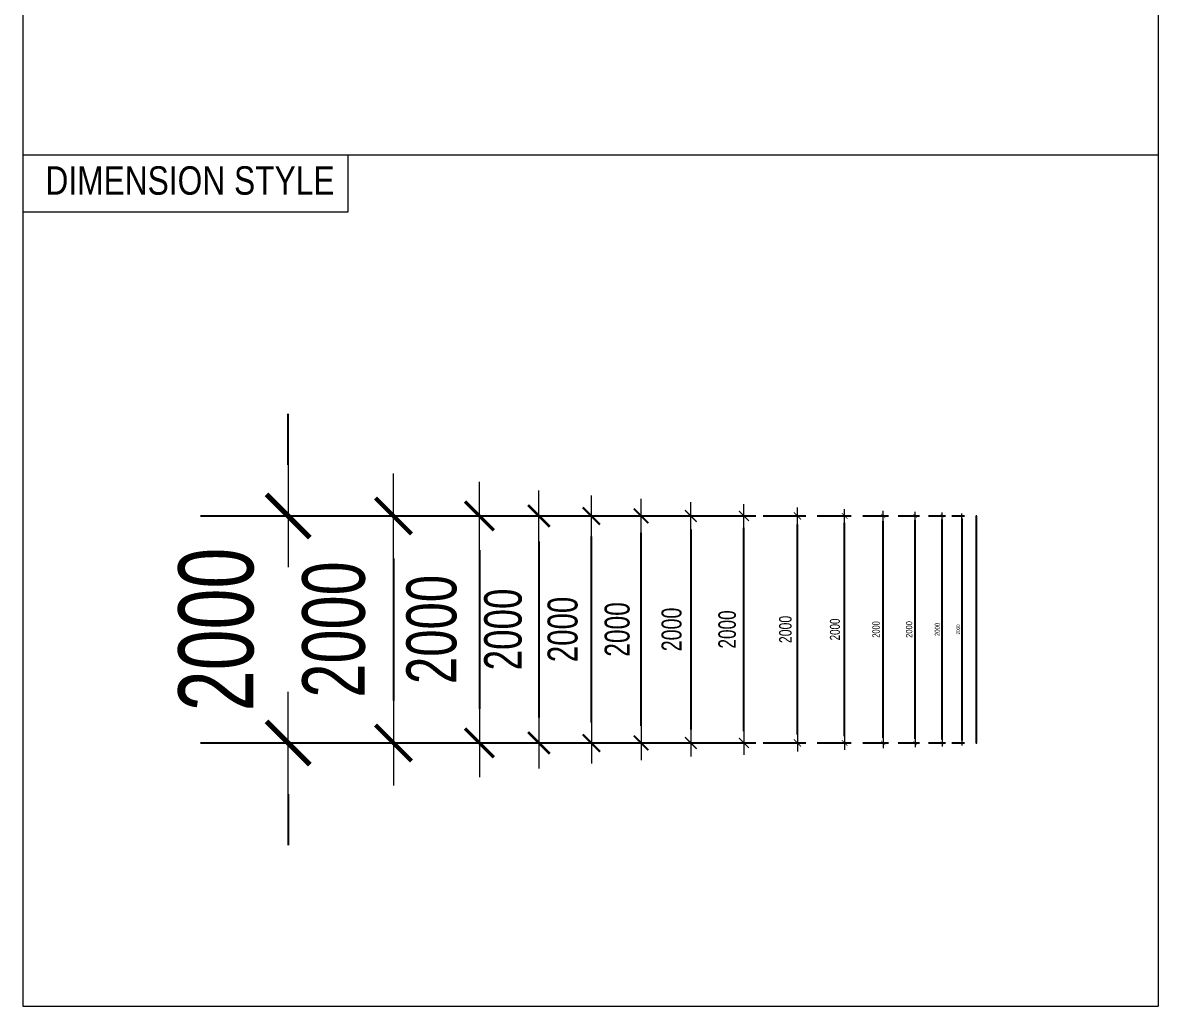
# Model space of a CAD drawing. Header units: millimetres. Extents: x -259680 to 953914, y -429648 to 90611.
# Drawn here: x -201227 to -191227, y 59673 to 68338 of the extents above; entities that cross this region are included whole.
import ezdxf
from ezdxf.enums import TextEntityAlignment as Align

# ---------------------------------------------------------------- set-up
doc = ezdxf.new("R2010")
doc.units = ezdxf.units.MM
doc.layers.get('Defpoints').update_dxf_attribs({"color": 151, "lineweight": 9})
for name, color, linetype, lineweight in [('NDC_FRAME', 7, 'Continuous', 20), ('NDC_S_DIM', 1, 'Continuous', 15), ('NDC_S_VN TEXT', 7, 'Continuous', 20)]:
    doc.layers.add(name, color=color, linetype=linetype, lineweight=lineweight)
doc.styles.add('NDC_DIM', font='', dxfattribs={"width": 0.75})
doc.styles.add('NDC_VIE TXT', font='arial.ttf', dxfattribs={"width": 0.8})
doc.styles.get('NDC_DIM').set_extended_font_data('Dotum')
doc.dimstyles.new('NDC_dim_100', dxfattribs={"dimscale": 100, "dimtxt": 2.2, "dimasz": 1.5, "dimexe": 1.5, "dimexo": 2.5, "dimgap": 1, "dimtad": 1, "dimdec": 0, "dimzin": 0, "dimdsep": 46, "dimtxsty": 'NDC_DIM', "dimblk": 'DIMMARK', "dimcen": 0.09, "dimdle": 1.2, "dimclrd": 1, "dimclre": 1, "dimclrt": 3, "dimadec": 0, "dimazin": 0, "dimtfac": 1, "dimtdec": 0, "dimtix": 1, "dimtofl": 0, "dimtmove": 0, "dimatfit": 3, "dimfxl": 6, "dimfxlon": 1, "dimtolj": 1, "dimtzin": 0, "dimarcsym": 0})
doc.dimstyles.new('NDC_dim_120', dxfattribs={"dimscale": 120, "dimtxt": 2.2, "dimasz": 1.5, "dimexe": 1.5, "dimexo": 2.5, "dimgap": 1, "dimtad": 1, "dimdec": 0, "dimzin": 0, "dimdsep": 46, "dimtxsty": 'NDC_DIM', "dimblk": 'DIMMARK', "dimcen": 0.09, "dimdle": 1.2, "dimclrd": 1, "dimclre": 1, "dimclrt": 3, "dimadec": 0, "dimazin": 0, "dimtfac": 1, "dimtdec": 0, "dimtix": 1, "dimtofl": 0, "dimtmove": 0, "dimatfit": 3, "dimfxl": 6, "dimfxlon": 1, "dimtolj": 1, "dimtzin": 0, "dimarcsym": 0})
doc.dimstyles.new('NDC_dim_15', dxfattribs={"dimscale": 15, "dimtxt": 2.2, "dimasz": 1.5, "dimexe": 1.5, "dimexo": 2.5, "dimgap": 1, "dimtad": 1, "dimdec": 0, "dimzin": 0, "dimdsep": 46, "dimtxsty": 'NDC_DIM', "dimblk": 'DIMMARK', "dimcen": 0.09, "dimdle": 1.2, "dimclrd": 1, "dimclre": 1, "dimclrt": 3, "dimadec": 0, "dimazin": 0, "dimtfac": 1, "dimtdec": 0, "dimtix": 1, "dimtofl": 0, "dimtmove": 0, "dimatfit": 3, "dimfxl": 6, "dimfxlon": 1, "dimtolj": 1, "dimtzin": 0, "dimarcsym": 0})
doc.dimstyles.new('NDC_dim_150', dxfattribs={"dimscale": 150, "dimtxt": 2.2, "dimasz": 1.5, "dimexe": 1.5, "dimexo": 2.5, "dimgap": 1, "dimtad": 1, "dimdec": 0, "dimzin": 0, "dimdsep": 46, "dimtxsty": 'NDC_DIM', "dimblk": 'DIMMARK', "dimcen": 0.09, "dimdle": 1.2, "dimclrd": 1, "dimclre": 1, "dimclrt": 3, "dimadec": 0, "dimazin": 0, "dimtfac": 1, "dimtdec": 0, "dimtix": 1, "dimtofl": 0, "dimtmove": 0, "dimatfit": 3, "dimfxl": 6, "dimfxlon": 1, "dimtolj": 1, "dimtzin": 0, "dimarcsym": 0})
doc.dimstyles.new('NDC_dim_20', dxfattribs={"dimscale": 20, "dimtxt": 2.2, "dimasz": 1.5, "dimexe": 1.5, "dimexo": 2.5, "dimgap": 1, "dimtad": 1, "dimdec": 0, "dimzin": 0, "dimdsep": 46, "dimtxsty": 'NDC_DIM', "dimblk": 'DIMMARK', "dimcen": 0.09, "dimdle": 1.2, "dimclrd": 1, "dimclre": 1, "dimclrt": 3, "dimadec": 0, "dimazin": 0, "dimtfac": 1, "dimtdec": 0, "dimtix": 1, "dimtofl": 0, "dimtmove": 0, "dimatfit": 3, "dimfxl": 6, "dimfxlon": 1, "dimtolj": 1, "dimtzin": 0, "dimarcsym": 0})
doc.dimstyles.new('NDC_dim_200', dxfattribs={"dimscale": 200, "dimtxt": 2.2, "dimasz": 1.5, "dimexe": 1.5, "dimexo": 2.5, "dimgap": 1, "dimtad": 1, "dimdec": 0, "dimzin": 0, "dimdsep": 46, "dimtxsty": 'NDC_DIM', "dimblk": 'DIMMARK', "dimcen": 0.09, "dimdle": 1.2, "dimclrd": 1, "dimclre": 1, "dimclrt": 3, "dimadec": 0, "dimazin": 0, "dimtfac": 1, "dimtdec": 0, "dimtix": 1, "dimtofl": 0, "dimtmove": 0, "dimatfit": 3, "dimfxl": 6, "dimfxlon": 1, "dimtolj": 1, "dimtzin": 0, "dimarcsym": 0})
doc.dimstyles.new('NDC_dim_25', dxfattribs={"dimscale": 25, "dimtxt": 2.2, "dimasz": 1.5, "dimexe": 1.5, "dimexo": 2.5, "dimgap": 1, "dimtad": 1, "dimdec": 0, "dimzin": 0, "dimdsep": 46, "dimtxsty": 'NDC_DIM', "dimblk": 'DIMMARK', "dimcen": 0.09, "dimdle": 1.2, "dimclrd": 1, "dimclre": 1, "dimclrt": 3, "dimadec": 0, "dimazin": 0, "dimtfac": 1, "dimtdec": 0, "dimtix": 1, "dimtofl": 0, "dimtmove": 0, "dimatfit": 3, "dimfxl": 6, "dimfxlon": 1, "dimtolj": 1, "dimtzin": 0, "dimarcsym": 0})
doc.dimstyles.new('NDC_dim_250', dxfattribs={"dimscale": 250, "dimtxt": 2.2, "dimasz": 1.5, "dimexe": 1.5, "dimexo": 2.5, "dimgap": 1, "dimtad": 1, "dimdec": 0, "dimzin": 0, "dimdsep": 46, "dimtxsty": 'NDC_DIM', "dimblk": 'DIMMARK', "dimcen": 0.09, "dimdle": 1.2, "dimclrd": 1, "dimclre": 1, "dimclrt": 3, "dimadec": 0, "dimazin": 0, "dimtfac": 1, "dimtdec": 0, "dimtix": 1, "dimtofl": 0, "dimtmove": 0, "dimatfit": 3, "dimfxl": 6, "dimfxlon": 1, "dimtolj": 1, "dimtzin": 0, "dimarcsym": 0})
doc.dimstyles.new('NDC_dim_30', dxfattribs={"dimscale": 30, "dimtxt": 2.2, "dimasz": 1.5, "dimexe": 1.5, "dimexo": 2.5, "dimgap": 1, "dimtad": 1, "dimdec": 0, "dimzin": 0, "dimdsep": 46, "dimtxsty": 'NDC_DIM', "dimblk": 'DIMMARK', "dimcen": 0.09, "dimdle": 1.2, "dimclrd": 1, "dimclre": 1, "dimclrt": 3, "dimadec": 0, "dimazin": 0, "dimtfac": 1, "dimtdec": 0, "dimtix": 1, "dimtofl": 0, "dimtmove": 0, "dimatfit": 3, "dimfxl": 6, "dimfxlon": 1, "dimtolj": 1, "dimtzin": 0, "dimarcsym": 0})
doc.dimstyles.new('NDC_dim_300', dxfattribs={"dimscale": 300, "dimtxt": 2.2, "dimasz": 1.5, "dimexe": 1.5, "dimexo": 2.5, "dimgap": 1, "dimtad": 1, "dimdec": 0, "dimzin": 0, "dimdsep": 46, "dimtxsty": 'NDC_DIM', "dimblk": 'DIMMARK', "dimcen": 0.09, "dimdle": 1.2, "dimclrd": 1, "dimclre": 1, "dimclrt": 3, "dimadec": 0, "dimazin": 0, "dimtfac": 1, "dimtdec": 0, "dimtix": 1, "dimtofl": 0, "dimtmove": 0, "dimatfit": 3, "dimfxl": 6, "dimfxlon": 1, "dimtolj": 1, "dimtzin": 0, "dimarcsym": 0})
doc.dimstyles.new('NDC_dim_40', dxfattribs={"dimscale": 40, "dimtxt": 2.2, "dimasz": 1.5, "dimexe": 1.5, "dimexo": 2.5, "dimgap": 1, "dimtad": 1, "dimdec": 0, "dimzin": 0, "dimdsep": 46, "dimtxsty": 'NDC_DIM', "dimblk": 'DIMMARK', "dimcen": 0.09, "dimdle": 1.2, "dimclrd": 1, "dimclre": 1, "dimclrt": 3, "dimadec": 0, "dimazin": 0, "dimtfac": 1, "dimtdec": 0, "dimtix": 1, "dimtofl": 0, "dimtmove": 0, "dimatfit": 3, "dimfxl": 6, "dimfxlon": 1, "dimtolj": 1, "dimtzin": 0, "dimarcsym": 0})
doc.dimstyles.new('NDC_dim_50', dxfattribs={"dimscale": 50, "dimtxt": 2.2, "dimasz": 1.5, "dimexe": 1.5, "dimexo": 2.5, "dimgap": 1, "dimtad": 1, "dimdec": 0, "dimzin": 0, "dimdsep": 46, "dimtxsty": 'NDC_DIM', "dimblk": 'DIMMARK', "dimcen": 0.09, "dimdle": 1.2, "dimclrd": 1, "dimclre": 1, "dimclrt": 3, "dimadec": 0, "dimazin": 0, "dimtfac": 1, "dimtdec": 0, "dimtix": 1, "dimtofl": 0, "dimtmove": 0, "dimatfit": 3, "dimfxl": 6, "dimfxlon": 1, "dimtolj": 1, "dimtzin": 0, "dimarcsym": 0})
doc.dimstyles.new('NDC_dim_70', dxfattribs={"dimscale": 70, "dimtxt": 2.2, "dimasz": 1.5, "dimexe": 1.5, "dimexo": 2.5, "dimgap": 1, "dimtad": 1, "dimdec": 0, "dimzin": 0, "dimdsep": 46, "dimtxsty": 'NDC_DIM', "dimblk": 'DIMMARK', "dimcen": 0.09, "dimdle": 1.2, "dimclrd": 1, "dimclre": 1, "dimclrt": 3, "dimadec": 0, "dimazin": 0, "dimtfac": 1, "dimtdec": 0, "dimtix": 1, "dimtofl": 0, "dimtmove": 0, "dimatfit": 3, "dimfxl": 6, "dimfxlon": 1, "dimtolj": 1, "dimtzin": 0, "dimarcsym": 0})
doc.dimstyles.new('NDC_dim_80', dxfattribs={"dimscale": 80, "dimtxt": 2.2, "dimasz": 1.5, "dimexe": 1.5, "dimexo": 2.5, "dimgap": 1, "dimtad": 1, "dimdec": 0, "dimzin": 0, "dimdsep": 46, "dimtxsty": 'NDC_DIM', "dimblk": 'DIMMARK', "dimcen": 0.09, "dimdle": 1.2, "dimclrd": 1, "dimclre": 1, "dimclrt": 3, "dimadec": 0, "dimazin": 0, "dimtfac": 1, "dimtdec": 0, "dimtix": 1, "dimtofl": 0, "dimtmove": 0, "dimatfit": 3, "dimfxl": 6, "dimfxlon": 1, "dimtolj": 1, "dimtzin": 0, "dimarcsym": 0})
doc.dimstyles.new('NDC_dim_iso', dxfattribs={"dimtxt": 2.2, "dimasz": 1, "dimexe": 1.5, "dimexo": 2.5, "dimgap": 1, "dimtad": 1, "dimdec": 0, "dimzin": 0, "dimdsep": 46, "dimtxsty": 'NDC_DIM', "dimblk": 'DIMMARK', "dimcen": 0.09, "dimdle": 1.2, "dimclrd": 1, "dimclre": 1, "dimclrt": 3, "dimadec": 0, "dimazin": 0, "dimtfac": 1, "dimtdec": 0, "dimtix": 1, "dimtofl": 0, "dimtmove": 0, "dimatfit": 3, "dimfxl": 6, "dimfxlon": 1, "dimtolj": 1, "dimtzin": 0, "dimarcsym": 0})

# ---------------------------------------------------------------- blocks, each defined once
blk = doc.blocks.new('DIMMARK')
at = {"layer": 'NDC_S_DIM', "color": 1}
blk.add_line((-1.5, 0), (1, 0), dxfattribs=at)
at = {"layer": 'NDC_S_DIM', "color": 2, "const_width": 0.1}
blk.add_lwpolyline([(-0.424, -0.424), (0.424, 0.424)], dxfattribs=at)
blk = doc.blocks.new('*D143')
at = {"layer": 'Defpoints', "color": 0, "transparency": 16777216}
for p in [(-199467, 63993), (-195781, 63993), (-199467, 61993)]:
    blk.add_point(p, dxfattribs=at)
at = {"layer": 'NDC_S_DIM', "color": 1, "lineweight": -2, "transparency": 16777216}
for p, q in [((-196381, 63993), (-195631, 63993)), ((-195781, 62143), (-195781, 63843)), ((-196381, 61993), (-195631, 61993))]:
    blk.add_line(p, q, dxfattribs=at)
at = {"layer": 'NDC_S_DIM', "color": 1, "lineweight": -2, "transparency": 16777216, "xscale": 150, "yscale": 150, "zscale": 150}
for p, rotation in [((-195781, 63993), 90), ((-195781, 61993), 270)]:
    blk.add_blockref('DIMMARK', p, dxfattribs=dict(at, rotation=rotation))
at = {"layer": 'NDC_S_DIM', "color": 3, "transparency": 16777216, "insert": (-195991, 62993), "char_height": 220, "attachment_point": 5, "rotation": 90, "style": 'NDC_DIM'}
blk.add_mtext('\\A1;2000', dxfattribs=at)
blk = doc.blocks.new('*D144')
at = {"layer": 'Defpoints', "color": 0, "transparency": 16777216}
for p in [(-199467, 63993), (-194876, 63993), (-199467, 61993)]:
    blk.add_point(p, dxfattribs=at)
at = {"layer": 'NDC_S_DIM', "color": 1, "lineweight": -2, "transparency": 16777216}
for p, q in [((-195296, 63993), (-194771, 63993)), ((-194876, 62098), (-194876, 63888)), ((-195296, 61993), (-194771, 61993))]:
    blk.add_line(p, q, dxfattribs=at)
at = {"layer": 'NDC_S_DIM', "color": 1, "lineweight": -2, "transparency": 16777216, "xscale": 105, "yscale": 105, "zscale": 105}
for p, rotation in [((-194876, 63993), 90), ((-194876, 61993), 270)]:
    blk.add_blockref('DIMMARK', p, dxfattribs=dict(at, rotation=rotation))
at = {"layer": 'NDC_S_DIM', "color": 3, "transparency": 16777216, "insert": (-195023, 62993), "char_height": 154, "attachment_point": 5, "rotation": 90, "style": 'NDC_DIM'}
blk.add_mtext('\\A1;2000', dxfattribs=at)
blk = doc.blocks.new('*D145')
at = {"layer": 'Defpoints', "color": 0, "transparency": 16777216}
for p in [(-199467, 63993), (-194405, 63993), (-199467, 61993)]:
    blk.add_point(p, dxfattribs=at)
at = {"layer": 'NDC_S_DIM', "color": 1, "lineweight": -2, "transparency": 16777216}
for p, q in [((-194705, 63993), (-194330, 63993)), ((-194405, 62068), (-194405, 63918)), ((-194705, 61993), (-194330, 61993))]:
    blk.add_line(p, q, dxfattribs=at)
at = {"layer": 'NDC_S_DIM', "color": 1, "lineweight": -2, "transparency": 16777216, "xscale": 75, "yscale": 75, "zscale": 75}
for p, rotation in [((-194405, 63993), 90), ((-194405, 61993), 270)]:
    blk.add_blockref('DIMMARK', p, dxfattribs=dict(at, rotation=rotation))
at = {"layer": 'NDC_S_DIM', "color": 3, "transparency": 16777216, "insert": (-194510, 62993), "char_height": 110, "attachment_point": 5, "rotation": 90, "style": 'NDC_DIM'}
blk.add_mtext('\\A1;2000', dxfattribs=at)
blk = doc.blocks.new('*D146')
at = {"layer": 'Defpoints', "color": 0, "transparency": 16777216}
for p in [(-199467, 63993), (-193990, 63993), (-199467, 61993)]:
    blk.add_point(p, dxfattribs=at)
at = {"layer": 'NDC_S_DIM', "color": 1, "lineweight": -2, "transparency": 16777216}
for p, q in [((-194230, 63993), (-193930, 63993)), ((-193990, 62053), (-193990, 63933)), ((-194230, 61993), (-193930, 61993))]:
    blk.add_line(p, q, dxfattribs=at)
at = {"layer": 'NDC_S_DIM', "color": 1, "lineweight": -2, "transparency": 16777216, "xscale": 60, "yscale": 60, "zscale": 60}
for p, rotation in [((-193990, 63993), 90), ((-193990, 61993), 270)]:
    blk.add_blockref('DIMMARK', p, dxfattribs=dict(at, rotation=rotation))
at = {"layer": 'NDC_S_DIM', "color": 3, "transparency": 16777216, "insert": (-194074, 62993), "char_height": 88, "attachment_point": 5, "rotation": 90, "style": 'NDC_DIM'}
blk.add_mtext('\\A1;2000', dxfattribs=at)
blk = doc.blocks.new('*D147')
at = {"layer": 'Defpoints', "color": 0, "transparency": 16777216}
for p in [(-199467, 63993), (-193649, 63993), (-199467, 61993)]:
    blk.add_point(p, dxfattribs=at)
at = {"layer": 'NDC_S_DIM', "color": 1, "lineweight": -2, "transparency": 16777216}
for p, q in [((-193829, 63993), (-193604, 63993)), ((-193649, 62038), (-193649, 63948)), ((-193829, 61993), (-193604, 61993))]:
    blk.add_line(p, q, dxfattribs=at)
at = {"layer": 'NDC_S_DIM', "color": 1, "lineweight": -2, "transparency": 16777216, "xscale": 45, "yscale": 45, "zscale": 45}
for p, rotation in [((-193649, 63993), 90), ((-193649, 61993), 270)]:
    blk.add_blockref('DIMMARK', p, dxfattribs=dict(at, rotation=rotation))
at = {"layer": 'NDC_S_DIM', "color": 3, "transparency": 16777216, "insert": (-193712, 62993), "char_height": 66, "attachment_point": 5, "rotation": 90, "style": 'NDC_DIM'}
blk.add_mtext('\\A1;2000', dxfattribs=at)
blk = doc.blocks.new('*D148')
at = {"layer": 'Defpoints', "color": 0, "transparency": 16777216}
for p in [(-199467, 63993), (-193368, 63993), (-199467, 61993)]:
    blk.add_point(p, dxfattribs=at)
at = {"layer": 'NDC_S_DIM', "color": 1, "lineweight": -2, "transparency": 16777216}
for p, q in [((-193518, 63993), (-193331, 63993)), ((-193368, 62030), (-193368, 63955)), ((-193518, 61993), (-193331, 61993))]:
    blk.add_line(p, q, dxfattribs=at)
at = {"layer": 'NDC_S_DIM', "color": 1, "lineweight": -2, "transparency": 16777216, "xscale": 37.5, "yscale": 37.5, "zscale": 37.5}
for p, rotation in [((-193368, 63993), 90), ((-193368, 61993), 270)]:
    blk.add_blockref('DIMMARK', p, dxfattribs=dict(at, rotation=rotation))
at = {"layer": 'NDC_S_DIM', "color": 3, "transparency": 16777216, "insert": (-193421, 62993), "char_height": 55, "attachment_point": 5, "rotation": 90, "style": 'NDC_DIM'}
blk.add_mtext('\\A1;2000', dxfattribs=at)
blk = doc.blocks.new('*D149')
at = {"layer": 'Defpoints', "color": 0, "transparency": 16777216}
for p in [(-199467, 63993), (-193131, 63993), (-199467, 61993)]:
    blk.add_point(p, dxfattribs=at)
at = {"layer": 'NDC_S_DIM', "color": 1, "lineweight": -2, "transparency": 16777216}
for p, q in [((-193251, 63993), (-193101, 63993)), ((-193131, 62023), (-193131, 63963)), ((-193251, 61993), (-193101, 61993))]:
    blk.add_line(p, q, dxfattribs=at)
at = {"layer": 'NDC_S_DIM', "color": 1, "lineweight": -2, "transparency": 16777216, "xscale": 30, "yscale": 30, "zscale": 30}
for p, rotation in [((-193131, 63993), 90), ((-193131, 61993), 270)]:
    blk.add_blockref('DIMMARK', p, dxfattribs=dict(at, rotation=rotation))
at = {"layer": 'NDC_S_DIM', "color": 3, "transparency": 16777216, "insert": (-193173, 62993), "char_height": 44, "attachment_point": 5, "rotation": 90, "style": 'NDC_DIM'}
blk.add_mtext('\\A1;2000', dxfattribs=at)
blk = doc.blocks.new('*D150')
at = {"layer": 'Defpoints', "color": 0, "transparency": 16777216}
for p in [(-199467, 63993), (-192828, 63993), (-199467, 61993)]:
    blk.add_point(p, dxfattribs=at)
at = {"layer": 'NDC_S_DIM', "color": 1, "lineweight": -2, "transparency": 16777216}
for p, q in [((-192834, 63993), (-192826, 63993)), ((-192828, 61994), (-192828, 63992)), ((-192834, 61993), (-192826, 61993))]:
    blk.add_line(p, q, dxfattribs=at)
for p, rotation in [((-192828, 63993), 90), ((-192828, 61993), 270)]:
    blk.add_blockref('DIMMARK', p, dxfattribs=dict(at, rotation=rotation))
at = {"layer": 'NDC_S_DIM', "color": 3, "transparency": 16777216, "insert": (-192830, 62993), "char_height": 2.2, "attachment_point": 5, "rotation": 90, "style": 'NDC_DIM'}
blk.add_mtext('\\A1;2000', dxfattribs=at)
blk = doc.blocks.new('*D152')
at = {"layer": 'Defpoints', "color": 0, "transparency": 16777216}
for p in [(-199467, 63993), (-199467, 61993), (-196681, 61993)]:
    blk.add_point(p, dxfattribs=at)
at = {"layer": 'NDC_S_DIM', "color": 1, "lineweight": -2, "transparency": 16777216}
for p, q in [((-197581, 63993), (-196456, 63993)), ((-196681, 63768), (-196681, 62218)), ((-197581, 61993), (-196456, 61993))]:
    blk.add_line(p, q, dxfattribs=at)
at = {"layer": 'NDC_S_DIM', "color": 1, "lineweight": -2, "transparency": 16777216, "xscale": 225, "yscale": 225, "zscale": 225}
for p, rotation in [((-196681, 63993), 90), ((-196681, 61993), 270)]:
    blk.add_blockref('DIMMARK', p, dxfattribs=dict(at, rotation=rotation))
at = {"layer": 'NDC_S_DIM', "color": 3, "transparency": 16777216, "insert": (-196996, 62993), "char_height": 330, "attachment_point": 5, "rotation": 90, "style": 'NDC_DIM'}
blk.add_mtext('\\A1;2000', dxfattribs=at)
blk = doc.blocks.new('*D153')
at = {"layer": 'Defpoints', "color": 0, "transparency": 16777216}
for p in [(-199467, 63993), (-199467, 61993), (-197205, 61993)]:
    blk.add_point(p, dxfattribs=at)
at = {"layer": 'NDC_S_DIM', "color": 1, "lineweight": -2, "transparency": 16777216}
for p, q in [((-198405, 63993), (-196905, 63993)), ((-197205, 63693), (-197205, 62293)), ((-198405, 61993), (-196905, 61993))]:
    blk.add_line(p, q, dxfattribs=at)
at = {"layer": 'NDC_S_DIM', "color": 1, "lineweight": -2, "transparency": 16777216, "xscale": 300, "yscale": 300, "zscale": 300}
for p, rotation in [((-197205, 63993), 90), ((-197205, 61993), 270)]:
    blk.add_blockref('DIMMARK', p, dxfattribs=dict(at, rotation=rotation))
at = {"layer": 'NDC_S_DIM', "color": 3, "transparency": 16777216, "insert": (-197625, 62993), "char_height": 440, "attachment_point": 5, "rotation": 90, "style": 'NDC_DIM'}
blk.add_mtext('\\A1;2000', dxfattribs=at)
blk = doc.blocks.new('*D154')
at = {"layer": 'Defpoints', "color": 0, "transparency": 16777216}
for p in [(-199467, 63993), (-199467, 61993), (-192956, 61993)]:
    blk.add_point(p, dxfattribs=at)
at = {"layer": 'NDC_S_DIM', "color": 1, "lineweight": -2, "transparency": 16777216}
for p, q in [((-193046, 63993), (-192934, 63993)), ((-192956, 63970), (-192956, 62015)), ((-193046, 61993), (-192934, 61993))]:
    blk.add_line(p, q, dxfattribs=at)
at = {"layer": 'NDC_S_DIM', "color": 1, "lineweight": -2, "transparency": 16777216, "xscale": 22.5, "yscale": 22.5, "zscale": 22.5}
for p, rotation in [((-192956, 63993), 90), ((-192956, 61993), 270)]:
    blk.add_blockref('DIMMARK', p, dxfattribs=dict(at, rotation=rotation))
at = {"layer": 'NDC_S_DIM', "color": 3, "transparency": 16777216, "insert": (-192988, 62993), "char_height": 33, "attachment_point": 5, "rotation": 90, "style": 'NDC_DIM'}
blk.add_mtext('\\A1;2000', dxfattribs=at)
blk = doc.blocks.new('*D155')
at = {"layer": 'Defpoints', "color": 0, "transparency": 16777216}
for p in [(-199467, 63993), (-199467, 61993), (-195343, 61993)]:
    blk.add_point(p, dxfattribs=at)
at = {"layer": 'NDC_S_DIM', "color": 1, "lineweight": -2, "transparency": 16777216}
for p, q in [((-195823, 63993), (-195223, 63993)), ((-195343, 63873), (-195343, 62113)), ((-195823, 61993), (-195223, 61993))]:
    blk.add_line(p, q, dxfattribs=at)
at = {"layer": 'NDC_S_DIM', "color": 1, "lineweight": -2, "transparency": 16777216, "xscale": 120, "yscale": 120, "zscale": 120}
for p, rotation in [((-195343, 63993), 90), ((-195343, 61993), 270)]:
    blk.add_blockref('DIMMARK', p, dxfattribs=dict(at, rotation=rotation))
at = {"layer": 'NDC_S_DIM', "color": 3, "transparency": 16777216, "insert": (-195512, 62993), "char_height": 176, "attachment_point": 5, "rotation": 90, "style": 'NDC_DIM'}
blk.add_mtext('\\A1;2000', dxfattribs=at)
blk = doc.blocks.new('*D156')
at = {"layer": 'Defpoints', "color": 0, "transparency": 16777216}
for p in [(-199467, 63993), (-196219, 63993), (-199467, 61993)]:
    blk.add_point(p, dxfattribs=at)
at = {"layer": 'NDC_S_DIM', "color": 1, "lineweight": -2, "transparency": 16777216}
for p, q in [((-196939, 63993), (-196039, 63993)), ((-196219, 62173), (-196219, 63813)), ((-196939, 61993), (-196039, 61993))]:
    blk.add_line(p, q, dxfattribs=at)
at = {"layer": 'NDC_S_DIM', "color": 1, "lineweight": -2, "transparency": 16777216, "xscale": 180, "yscale": 180, "zscale": 180}
for p, rotation in [((-196219, 63993), 90), ((-196219, 61993), 270)]:
    blk.add_blockref('DIMMARK', p, dxfattribs=dict(at, rotation=rotation))
at = {"layer": 'NDC_S_DIM', "color": 3, "transparency": 16777216, "insert": (-196471, 62993), "char_height": 264, "attachment_point": 5, "rotation": 90, "style": 'NDC_DIM'}
blk.add_mtext('\\A1;2000', dxfattribs=at)
blk = doc.blocks.new('*D157')
at = {"layer": 'Defpoints', "color": 0, "transparency": 16777216}
for p in [(-200412, 63993), (-200412, 61993), (-198890, 61993)]:
    blk.add_point(p, dxfattribs=at)
at = {"layer": 'NDC_S_DIM', "color": 1, "lineweight": -2, "transparency": 16777216}
for p, q in [((-198890, 64443), (-198890, 64893)), ((-199662, 63993), (-198440, 63993)), ((-199662, 61993), (-198440, 61993)), ((-198890, 61543), (-198890, 61093))]:
    blk.add_line(p, q, dxfattribs=at)
at = {"layer": 'NDC_S_DIM', "color": 1, "lineweight": -2, "transparency": 16777216, "xscale": 450, "yscale": 450, "zscale": 450}
for p, rotation in [((-198890, 63993), 270), ((-198890, 61993), 90)]:
    blk.add_blockref('DIMMARK', p, dxfattribs=dict(at, rotation=rotation))
at = {"layer": 'NDC_S_DIM', "color": 3, "transparency": 16777216, "insert": (-199521, 62993), "char_height": 660, "attachment_point": 5, "rotation": 90, "style": 'NDC_DIM'}
blk.add_mtext('\\A1;2000', dxfattribs=at)
blk = doc.blocks.new('*D158')
at = {"layer": 'Defpoints', "color": 0, "transparency": 16777216}
for p in [(-200412, 63993), (-200412, 61993), (-197961, 61993)]:
    blk.add_point(p, dxfattribs=at)
at = {"layer": 'NDC_S_DIM', "color": 1, "lineweight": -2, "transparency": 16777216}
for p, q in [((-199461, 63993), (-197586, 63993)), ((-197961, 63618), (-197961, 62368)), ((-199461, 61993), (-197586, 61993))]:
    blk.add_line(p, q, dxfattribs=at)
at = {"layer": 'NDC_S_DIM', "color": 1, "lineweight": -2, "transparency": 16777216, "xscale": 375, "yscale": 375, "zscale": 375}
for p, rotation in [((-197961, 63993), 90), ((-197961, 61993), 270)]:
    blk.add_blockref('DIMMARK', p, dxfattribs=dict(at, rotation=rotation))
at = {"layer": 'NDC_S_DIM', "color": 3, "transparency": 16777216, "insert": (-198486, 62993), "char_height": 550, "attachment_point": 5, "rotation": 90, "style": 'NDC_DIM'}
blk.add_mtext('\\A1;2000', dxfattribs=at)

msp = doc.modelspace()

# ---------------------------------------------------------------- linework, layer by layer
at = {"layer": 'NDC_FRAME'}
for p, q in [((-201226.8, 89673.3), (-201226.8, 59673.3)), ((-191226.8, 89673.3), (-191226.8, 59673.3)), ((-201226.8, 67173.3), (-191226.8, 67173.3)), ((-198360.3, 66673.3), (-198360.3, 67173.3)), ((-201226.8, 66673.3), (-198360.3, 66673.3)), ((-201226.8, 59673.3), (-191226.8, 59673.3))]:
    msp.add_line(p, q, dxfattribs=at)

# ---------------------------------------------------------------- texts
at = {"layer": 'NDC_S_VN TEXT', "color": 3, "style": 'NDC_VIE TXT', "width": 0.8}
msp.add_text('DIMENSION STYLE', height=250, dxfattribs=at).set_placement((-201026.8, 66948.3), align=Align.MIDDLE_LEFT)

# ---------------------------------------------------------------- dimensions: what is measured, and where the dimension line sits
at = {"layer": 'NDC_S_DIM'}
for base, p1, p2, dimstyle, picture, middle in [((-198890.1, 61992.8), (-200411.9, 63992.8), (-200411.9, 61992.8), 'NDC_dim_300', '*D157', (-199520.5, 62992.8)), ((-197960.5, 61992.8), (-200411.9, 63992.8), (-200411.9, 61992.8), 'NDC_dim_250', '*D158', (-198485.9, 62992.8)), ((-197204.8, 61992.8), (-199467.2, 63992.8), (-199467.2, 61992.8), 'NDC_dim_200', '*D153', (-197625.1, 62992.8)), ((-196680.7, 61992.8), (-199467.2, 63992.8), (-199467.2, 61992.8), 'NDC_dim_150', '*D152', (-196995.9, 62992.8)), ((-196218.8, 63992.8), (-199467.2, 61992.8), (-199467.2, 63992.8), 'NDC_dim_120', '*D156', (-196470.9, 62992.8)), ((-195780.7, 63992.8), (-199467.2, 61992.8), (-199467.2, 63992.8), 'NDC_dim_100', '*D143', (-195990.9, 62992.8)), ((-195343.4, 61992.8), (-199467.2, 63992.8), (-199467.2, 61992.8), 'NDC_dim_80', '*D155', (-195511.5, 62992.8)), ((-194875.9, 63992.8), (-199467.2, 61992.8), (-199467.2, 63992.8), 'NDC_dim_70', '*D144', (-195023, 62992.8)), ((-194404.6, 63992.8), (-199467.2, 61992.8), (-199467.2, 63992.8), 'NDC_dim_50', '*D145', (-194509.6, 62992.8)), ((-193990, 63992.8), (-199467.2, 61992.8), (-199467.2, 63992.8), 'NDC_dim_40', '*D146', (-194074, 62992.8)), ((-193649.3, 63992.8), (-199467.2, 61992.8), (-199467.2, 63992.8), 'NDC_dim_30', '*D147', (-193712.3, 62992.8)), ((-193368.3, 63992.8), (-199467.2, 61992.8), (-199467.2, 63992.8), 'NDC_dim_25', '*D148', (-193420.8, 62992.8)), ((-193131, 63992.8), (-199467.2, 61992.8), (-199467.2, 63992.8), 'NDC_dim_20', '*D149', (-193173, 62992.8)), ((-192956.2, 61992.8), (-199467.2, 63992.8), (-199467.2, 61992.8), 'NDC_dim_15', '*D154', (-192987.7, 62992.8)), ((-192827.9, 63992.8), (-199467.2, 61992.8), (-199467.2, 63992.8), 'NDC_dim_iso', '*D150', (-192830, 62992.8))]:
    dim = msp.add_linear_dim(base=base, p1=p1, p2=p2, angle=90, dimstyle=dimstyle, dxfattribs=at)
    dim.commit()
    dim.dimension.update_dxf_attribs({"geometry": picture, "text_midpoint": middle})

doc.saveas('drawing.dxf')
